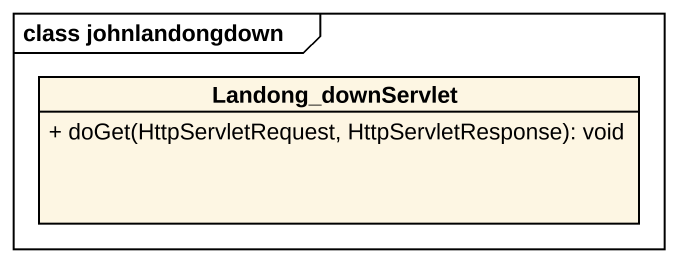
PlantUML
@startuml
mainframe class johnlandongdown
hide circle
hide empty members
skinparam classAttributeIconSize 0
class Landong_downServlet {
  + doGet(HttpServletRequest, HttpServletResponse): void
}
@enduml
